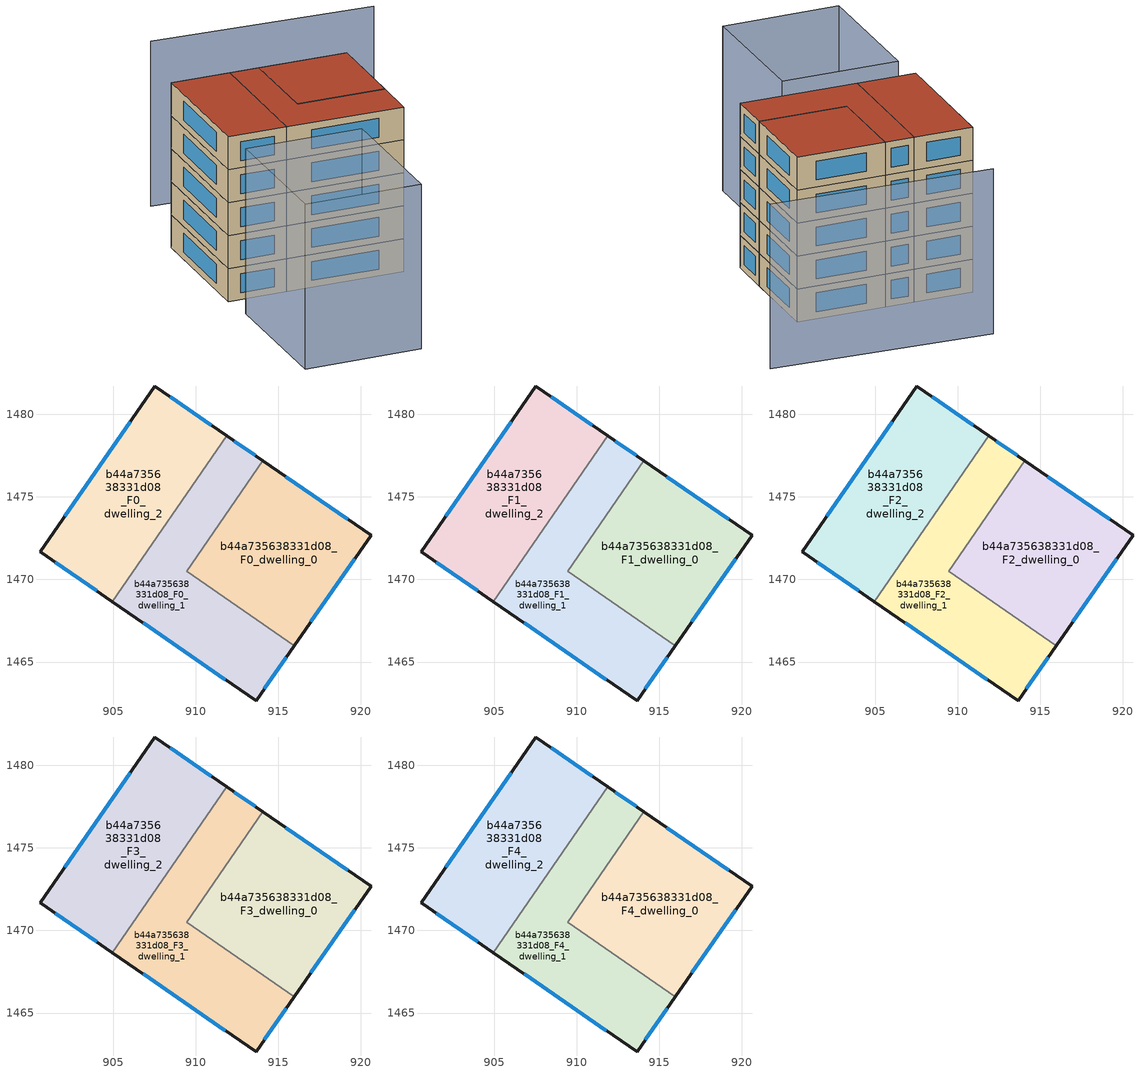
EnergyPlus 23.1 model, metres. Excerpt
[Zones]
b44a735638331d08_F0_dwelling_0
 floor ground (EU_floor_Construction): 920.61,1472.68 915.97,1466 909.44,1470.5 914.06,1477.19 z0
 wall outside (EU_wall_Construction): 915.97,1466 920.61,1472.68 914.06,1477.19 z0:3
 wall to b44a735638331d08_F0_dwelling_1 (EU_wall_Construction): 914.06,1477.19 909.44,1470.5 915.97,1466 z0:3
 window (EU_Window_Construction): 919.2,1473.64 915.46,1476.22 / 916.96,1467.43 919.61,1471.25 z0.64:2.36
b44a735638331d08_F0_dwelling_1
 floor ground (EU_floor_Construction): 914.06,1477.19 909.44,1470.5 915.97,1466 913.65,1462.66 904.95,1468.66 911.88,1478.7 z0
 wall outside (EU_wall_Construction): 904.95,1468.66 913.65,1462.66 915.97,1466 / 914.06,1477.19 911.88,1478.7 z0:3
 wall to b44a735638331d08_F0_dwelling_2 (EU_wall_Construction): 911.88,1478.7 904.95,1468.66 z0:3
 window (EU_Window_Construction): 914.15,1463.37 915.47,1465.28 / 906.81,1467.37 911.79,1463.94 / 913.59,1477.51 912.34,1478.37 z0.64:2.36
b44a735638331d08_F0_dwelling_2
 floor ground (EU_floor_Construction): 911.88,1478.7 904.95,1468.66 900.58,1471.67 907.53,1481.69 z0
 wall outside (EU_wall_Construction): 911.88,1478.7 907.53,1481.69 900.58,1471.67 904.95,1468.66 z0:3
 window (EU_Window_Construction): 901.51,1471.03 904.01,1469.3 / 906.04,1479.54 902.07,1473.82 / 910.94,1479.34 908.46,1481.05 z0.64:2.36
b44a735638331d08_F1_dwelling_0
 floor to b44a735638331d08_F0_dwelling_0 (EU_floor_Construction): 920.61,1472.68 915.97,1466 909.44,1470.5 914.06,1477.19 z3
 wall outside (EU_wall_Construction): 915.97,1466 920.61,1472.68 914.06,1477.19 z3:6
 wall to b44a735638331d08_F1_dwelling_1 (EU_wall_Construction): 914.06,1477.19 909.44,1470.5 915.97,1466 z3:6
 window (EU_Window_Construction): 919.2,1473.64 915.46,1476.22 / 916.96,1467.43 919.61,1471.25 z3.64:5.36
b44a735638331d08_F1_dwelling_1
 floor to b44a735638331d08_F0_dwelling_1 (EU_floor_Construction): 914.06,1477.19 909.44,1470.5 915.97,1466 913.65,1462.66 904.95,1468.66 911.88,1478.7 z3
 wall outside (EU_wall_Construction): 904.95,1468.66 913.65,1462.66 915.97,1466 / 914.06,1477.19 911.88,1478.7 z3:6
 wall to b44a735638331d08_F1_dwelling_2 (EU_wall_Construction): 911.88,1478.7 904.95,1468.66 z3:6
 window (EU_Window_Construction): 914.15,1463.37 915.47,1465.28 / 906.81,1467.37 911.79,1463.94 / 913.59,1477.51 912.34,1478.37 z3.64:5.36
b44a735638331d08_F1_dwelling_2
 floor to b44a735638331d08_F0_dwelling_2 (EU_floor_Construction): 911.88,1478.7 904.95,1468.66 900.58,1471.67 907.53,1481.69 z3
 wall outside (EU_wall_Construction): 911.88,1478.7 907.53,1481.69 900.58,1471.67 904.95,1468.66 z3:6
 window (EU_Window_Construction): 901.51,1471.03 904.01,1469.3 / 906.04,1479.54 902.07,1473.82 / 910.94,1479.34 908.46,1481.05 z3.64:5.36
b44a735638331d08_F2_dwelling_0
 floor to b44a735638331d08_F1_dwelling_0 (EU_floor_Construction): 920.61,1472.68 915.97,1466 909.44,1470.5 914.06,1477.19 z6
 wall outside (EU_wall_Construction): 915.97,1466 920.61,1472.68 914.06,1477.19 z6:9
 wall to b44a735638331d08_F2_dwelling_1 (EU_wall_Construction): 914.06,1477.19 909.44,1470.5 915.97,1466 z6:9
 window (EU_Window_Construction): 919.2,1473.64 915.46,1476.22 / 916.96,1467.43 919.61,1471.25 z6.64:8.36
b44a735638331d08_F2_dwelling_1
 floor to b44a735638331d08_F1_dwelling_1 (EU_floor_Construction): 914.06,1477.19 909.44,1470.5 915.97,1466 913.65,1462.66 904.95,1468.66 911.88,1478.7 z6
 wall outside (EU_wall_Construction): 904.95,1468.66 913.65,1462.66 915.97,1466 / 914.06,1477.19 911.88,1478.7 z6:9
 wall to b44a735638331d08_F2_dwelling_2 (EU_wall_Construction): 911.88,1478.7 904.95,1468.66 z6:9
 window (EU_Window_Construction): 914.15,1463.37 915.47,1465.28 / 906.81,1467.37 911.79,1463.94 / 913.59,1477.51 912.34,1478.37 z6.64:8.36
b44a735638331d08_F2_dwelling_2
 floor to b44a735638331d08_F1_dwelling_2 (EU_floor_Construction): 911.88,1478.7 904.95,1468.66 900.58,1471.67 907.53,1481.69 z6
 wall outside (EU_wall_Construction): 911.88,1478.7 907.53,1481.69 900.58,1471.67 904.95,1468.66 z6:9
 window (EU_Window_Construction): 901.51,1471.03 904.01,1469.3 / 906.04,1479.54 902.07,1473.82 / 910.94,1479.34 908.46,1481.05 z6.64:8.36
b44a735638331d08_F3_dwelling_0
 floor to b44a735638331d08_F2_dwelling_0 (EU_floor_Construction): 920.61,1472.68 915.97,1466 909.44,1470.5 914.06,1477.19 z9
 wall outside (EU_wall_Construction): 915.97,1466 920.61,1472.68 914.06,1477.19 z9:12
 wall to b44a735638331d08_F3_dwelling_1 (EU_wall_Construction): 914.06,1477.19 909.44,1470.5 915.97,1466 z9:12
 window (EU_Window_Construction): 919.2,1473.64 915.46,1476.22 / 916.96,1467.43 919.61,1471.25 z9.64:11.36
b44a735638331d08_F3_dwelling_1
 floor to b44a735638331d08_F2_dwelling_1 (EU_floor_Construction): 914.06,1477.19 909.44,1470.5 915.97,1466 913.65,1462.66 904.95,1468.66 911.88,1478.7 z9
 wall outside (EU_wall_Construction): 904.95,1468.66 913.65,1462.66 915.97,1466 / 914.06,1477.19 911.88,1478.7 z9:12
 wall to b44a735638331d08_F3_dwelling_2 (EU_wall_Construction): 911.88,1478.7 904.95,1468.66 z9:12
 window (EU_Window_Construction): 914.15,1463.37 915.47,1465.28 / 906.81,1467.37 911.79,1463.94 / 913.59,1477.51 912.34,1478.37 z9.64:11.36
b44a735638331d08_F3_dwelling_2
 floor to b44a735638331d08_F2_dwelling_2 (EU_floor_Construction): 911.88,1478.7 904.95,1468.66 900.58,1471.67 907.53,1481.69 z9
 wall outside (EU_wall_Construction): 911.88,1478.7 907.53,1481.69 900.58,1471.67 904.95,1468.66 z9:12
 window (EU_Window_Construction): 901.51,1471.03 904.01,1469.3 / 906.04,1479.54 902.07,1473.82 / 910.94,1479.34 908.46,1481.05 z9.64:11.36
b44a735638331d08_F4_dwelling_0
 floor to b44a735638331d08_F3_dwelling_0 (EU_floor_Construction): 920.61,1472.68 915.97,1466 909.44,1470.5 914.06,1477.19 z12
 wall outside (EU_wall_Construction): 915.97,1466 920.61,1472.68 914.06,1477.19 z12:15
 wall to b44a735638331d08_F4_dwelling_1 (EU_wall_Construction): 914.06,1477.19 909.44,1470.5 915.97,1466 z12:15
 window (EU_Window_Construction): 919.2,1473.64 915.46,1476.22 / 916.96,1467.43 919.61,1471.25 z12.64:14.36
 roof outside (EU_roof_Construction): 915.97,1466 920.61,1472.68 914.06,1477.19 909.44,1470.5 z15
b44a735638331d08_F4_dwelling_1
 floor to b44a735638331d08_F3_dwelling_1 (EU_floor_Construction): 914.06,1477.19 909.44,1470.5 915.97,1466 913.65,1462.66 904.95,1468.66 911.88,1478.7 z12
 wall outside (EU_wall_Construction): 904.95,1468.66 913.65,1462.66 915.97,1466 / 914.06,1477.19 911.88,1478.7 z12:15
 wall to b44a735638331d08_F4_dwelling_2 (EU_wall_Construction): 911.88,1478.7 904.95,1468.66 z12:15
 window (EU_Window_Construction): 914.15,1463.37 915.47,1465.28 / 906.81,1467.37 911.79,1463.94 / 913.59,1477.51 912.34,1478.37 z12.64:14.36
 roof outside (EU_roof_Construction): 913.65,1462.66 915.97,1466 909.44,1470.5 914.06,1477.19 911.88,1478.7 904.95,1468.66 z15
b44a735638331d08_F4_dwelling_2
 floor to b44a735638331d08_F3_dwelling_2 (EU_floor_Construction): 911.88,1478.7 904.95,1468.66 900.58,1471.67 907.53,1481.69 z12
 wall outside (EU_wall_Construction): 911.88,1478.7 907.53,1481.69 900.58,1471.67 904.95,1468.66 z12:15
 window (EU_Window_Construction): 901.51,1471.03 904.01,1469.3 / 906.04,1479.54 902.07,1473.82 / 910.94,1479.34 908.46,1481.05 z12.64:14.36
 roof outside (EU_roof_Construction): 904.95,1468.66 911.88,1478.7 907.53,1481.69 900.58,1471.67 z15
shading: 930.04,1475.98 913.91,1487.75 / 907.97,1463.21 900.9,1452.86 / 900.9,1452.86 892.23,1458.78 / 892.23,1458.78 899.3,1469.14 / 899.3,1469.14 907.97,1463.21 z0:15
[Building]
EU S2 Campaign: North Axis=0; Terrain=City; Solar Distribution=FullExterior
[Site:Location]
Yerevan-Zvartnots.Intl.AP: Latitude=40.15; Longitude=44.383; Time Zone=4; Elevation=854
[SizingPeriod:WeatherFileDays]
AnnualSizingPeriod: Begin Month=1; Begin Day of Month=1; End Month=12; End Day of Month=31; Day of Week for Start Day=Monday; Use Weather File Daylight Saving Period=No; Use Weather File Rain and Snow Indicators=No
[MATERIAL]
EU_InternalMass_Material: Roughness=MediumRough; Thickness=0.1; Conductivity=1; Density=1800; Specific Heat=900; Thermal Absorptance=0.9; Solar Absorptance=0.7; Visible Absorptance=0.7
[MATERIAL:NOMASS] Roughness=MediumRough; Thermal Absorptance=0.9; Solar Absorptance=0.7; Visible Absorptance=0.7
Name | Thermal Resistance
EU_wall_NoMass | 1.05043
EU_roof_NoMass | 1.45357
EU_floor_NoMass | 0.478065
[WINDOWMATERIAL:SIMPLEGLAZINGSYSTEM]
EU_Window_SimpleGlazing: UFactor=2.5566; Solar Heat Gain Coefficient=0.75; Visible Transmittance=0.75
[CONSTRUCTION]
EU_wall_Construction: EU_wall_NoMass
EU_roof_Construction: EU_roof_NoMass
EU_floor_Construction: EU_floor_NoMass
EU_Window_Construction: EU_Window_SimpleGlazing
EU_InternalMass_Construction: EU_InternalMass_Material
[ZONE] Type=1; Multiplier=1; Ceiling Height=autocalculate; Floor Area=autocalculate; Part of Total Floor Area=Yes
Name | Volume
b44a735638331d08_F0_dwelling_0; b44a735638331d08_F1_dwelling_0; b44a735638331d08_F2_dwelling_0; b44a735638331d08_F3_dwelling_0; b44a735638331d08_F4_dwelling_0 | 193.683
b44a735638331d08_F0_dwelling_1; b44a735638331d08_F1_dwelling_1; b44a735638331d08_F2_dwelling_1; b44a735638331d08_F3_dwelling_1; b44a735638331d08_F4_dwelling_1 | 193.701
b44a735638331d08_F0_dwelling_2 | 193.718
b44a735638331d08_F1_dwelling_2; b44a735638331d08_F2_dwelling_2; b44a735638331d08_F3_dwelling_2; b44a735638331d08_F4_dwelling_2 | 193.719
[INTERNALMASS] Construction=EU_InternalMass_Construction
Name | Zone or ZoneList | Surface Area
b44a735638331d08_F0_dwelling_0_EU_InternalMass | b44a735638331d08_F0_dwelling_0 | 64.5611
b44a735638331d08_F0_dwelling_1_EU_InternalMass | b44a735638331d08_F0_dwelling_1 | 64.567
b44a735638331d08_F0_dwelling_2_EU_InternalMass | b44a735638331d08_F0_dwelling_2 | 64.5728
b44a735638331d08_F1_dwelling_0_EU_InternalMass | b44a735638331d08_F1_dwelling_0 | 64.5611
b44a735638331d08_F1_dwelling_1_EU_InternalMass | b44a735638331d08_F1_dwelling_1 | 64.567
b44a735638331d08_F1_dwelling_2_EU_InternalMass | b44a735638331d08_F1_dwelling_2 | 64.5728
b44a735638331d08_F2_dwelling_0_EU_InternalMass | b44a735638331d08_F2_dwelling_0 | 64.5611
b44a735638331d08_F2_dwelling_1_EU_InternalMass | b44a735638331d08_F2_dwelling_1 | 64.567
b44a735638331d08_F2_dwelling_2_EU_InternalMass | b44a735638331d08_F2_dwelling_2 | 64.5728
b44a735638331d08_F3_dwelling_0_EU_InternalMass | b44a735638331d08_F3_dwelling_0 | 64.5611
b44a735638331d08_F3_dwelling_1_EU_InternalMass | b44a735638331d08_F3_dwelling_1 | 64.567
b44a735638331d08_F3_dwelling_2_EU_InternalMass | b44a735638331d08_F3_dwelling_2 | 64.5728
b44a735638331d08_F4_dwelling_0_EU_InternalMass | b44a735638331d08_F4_dwelling_0 | 64.5611
b44a735638331d08_F4_dwelling_1_EU_InternalMass | b44a735638331d08_F4_dwelling_1 | 64.567
b44a735638331d08_F4_dwelling_2_EU_InternalMass | b44a735638331d08_F4_dwelling_2 | 64.5728
[OTHEREQUIPMENT] Fuel Type=Electricity; Design Level Calculation Method=Watts/Area; Power per Zone Floor Area=1; Fraction Latent=0; Fraction Radiant=0; Fraction Lost=0; Carbon Dioxide Generation Rate=0; EndUse Subcategory=EU_Step8_InternalGains
Name | Zone or ZoneList or Space or SpaceList | Schedule
EU_Step8_InternalGain_b44a735638331d08_F0_dwelling_0_f000 | b44a735638331d08_F0_dwelling_0 | EU_Step8_GainSchedule_b44a735638331d08_F0_dwelling_0_f000
EU_Step8_InternalGain_b44a735638331d08_F0_dwelling_1_f000 | b44a735638331d08_F0_dwelling_1 | EU_Step8_GainSchedule_b44a735638331d08_F0_dwelling_1_f000
EU_Step8_InternalGain_b44a735638331d08_F0_dwelling_2_f000 | b44a735638331d08_F0_dwelling_2 | EU_Step8_GainSchedule_b44a735638331d08_F0_dwelling_2_f000
EU_Step8_InternalGain_b44a735638331d08_F1_dwelling_0_f000 | b44a735638331d08_F1_dwelling_0 | EU_Step8_GainSchedule_b44a735638331d08_F1_dwelling_0_f000
EU_Step8_InternalGain_b44a735638331d08_F1_dwelling_1_f000 | b44a735638331d08_F1_dwelling_1 | EU_Step8_GainSchedule_b44a735638331d08_F1_dwelling_1_f000
EU_Step8_InternalGain_b44a735638331d08_F1_dwelling_2_f000 | b44a735638331d08_F1_dwelling_2 | EU_Step8_GainSchedule_b44a735638331d08_F1_dwelling_2_f000
EU_Step8_InternalGain_b44a735638331d08_F2_dwelling_0_f000 | b44a735638331d08_F2_dwelling_0 | EU_Step8_GainSchedule_b44a735638331d08_F2_dwelling_0_f000
EU_Step8_InternalGain_b44a735638331d08_F2_dwelling_1_f000 | b44a735638331d08_F2_dwelling_1 | EU_Step8_GainSchedule_b44a735638331d08_F2_dwelling_1_f000
EU_Step8_InternalGain_b44a735638331d08_F2_dwelling_2_f000 | b44a735638331d08_F2_dwelling_2 | EU_Step8_GainSchedule_b44a735638331d08_F2_dwelling_2_f000
EU_Step8_InternalGain_b44a735638331d08_F3_dwelling_0_f000 | b44a735638331d08_F3_dwelling_0 | EU_Step8_GainSchedule_b44a735638331d08_F3_dwelling_0_f000
EU_Step8_InternalGain_b44a735638331d08_F3_dwelling_1_f000 | b44a735638331d08_F3_dwelling_1 | EU_Step8_GainSchedule_b44a735638331d08_F3_dwelling_1_f000
EU_Step8_InternalGain_b44a735638331d08_F3_dwelling_2_f000 | b44a735638331d08_F3_dwelling_2 | EU_Step8_GainSchedule_b44a735638331d08_F3_dwelling_2_f000
EU_Step8_InternalGain_b44a735638331d08_F4_dwelling_0_f000 | b44a735638331d08_F4_dwelling_0 | EU_Step8_GainSchedule_b44a735638331d08_F4_dwelling_0_f000
EU_Step8_InternalGain_b44a735638331d08_F4_dwelling_1_f000 | b44a735638331d08_F4_dwelling_1 | EU_Step8_GainSchedule_b44a735638331d08_F4_dwelling_1_f000
EU_Step8_InternalGain_b44a735638331d08_F4_dwelling_2_f000 | b44a735638331d08_F4_dwelling_2 | EU_Step8_GainSchedule_b44a735638331d08_F4_dwelling_2_f000
[ZONEVENTILATION:DESIGNFLOWRATE] Schedule=EU_AlwaysOn; Design Flow Rate Calculation Method=AirChanges/Hour; Air Changes per Hour=0.557805; Ventilation Type=Natural; Fan Pressure Rise=0; Fan Total Efficiency=1; Constant Term Coefficient=1; Temperature Term Coefficient=0; Velocity Term Coefficient=0; Velocity Squared Term Coefficient=0; Minimum Indoor Temperature=-100; Maximum Indoor Temperature=100; Delta Temperature=-100; Minimum Outdoor Temperature=-100; Maximum Outdoor Temperature=100; Maximum Wind Speed=40
Name | Zone or ZoneList or Space or SpaceList
EU_ConstantAir_b44a735638331d08_F0_dwelling_0 | b44a735638331d08_F0_dwelling_0
EU_ConstantAir_b44a735638331d08_F0_dwelling_1 | b44a735638331d08_F0_dwelling_1
EU_ConstantAir_b44a735638331d08_F0_dwelling_2 | b44a735638331d08_F0_dwelling_2
EU_ConstantAir_b44a735638331d08_F1_dwelling_0 | b44a735638331d08_F1_dwelling_0
EU_ConstantAir_b44a735638331d08_F1_dwelling_1 | b44a735638331d08_F1_dwelling_1
EU_ConstantAir_b44a735638331d08_F1_dwelling_2 | b44a735638331d08_F1_dwelling_2
EU_ConstantAir_b44a735638331d08_F2_dwelling_0 | b44a735638331d08_F2_dwelling_0
EU_ConstantAir_b44a735638331d08_F2_dwelling_1 | b44a735638331d08_F2_dwelling_1
EU_ConstantAir_b44a735638331d08_F2_dwelling_2 | b44a735638331d08_F2_dwelling_2
EU_ConstantAir_b44a735638331d08_F3_dwelling_0 | b44a735638331d08_F3_dwelling_0
EU_ConstantAir_b44a735638331d08_F3_dwelling_1 | b44a735638331d08_F3_dwelling_1
EU_ConstantAir_b44a735638331d08_F3_dwelling_2 | b44a735638331d08_F3_dwelling_2
EU_ConstantAir_b44a735638331d08_F4_dwelling_0 | b44a735638331d08_F4_dwelling_0
EU_ConstantAir_b44a735638331d08_F4_dwelling_1 | b44a735638331d08_F4_dwelling_1
EU_ConstantAir_b44a735638331d08_F4_dwelling_2 | b44a735638331d08_F4_dwelling_2
[HVACTEMPLATE:THERMOSTAT] Constant Heating Setpoint=20; Constant Cooling Setpoint=50
EU_HeatOnly_b44a735638331d08_F0_dwelling_0; EU_HeatOnly_b44a735638331d08_F0_dwelling_1; EU_HeatOnly_b44a735638331d08_F0_dwelling_2; EU_HeatOnly_b44a735638331d08_F1_dwelling_0; EU_HeatOnly_b44a735638331d08_F1_dwelling_1; EU_HeatOnly_b44a735638331d08_F1_dwelling_2; EU_HeatOnly_b44a735638331d08_F2_dwelling_0; EU_HeatOnly_b44a735638331d08_F2_dwelling_1; EU_HeatOnly_b44a735638331d08_F2_dwelling_2; EU_HeatOnly_b44a735638331d08_F3_dwelling_0; EU_HeatOnly_b44a735638331d08_F3_dwelling_1; EU_HeatOnly_b44a735638331d08_F3_dwelling_2; EU_HeatOnly_b44a735638331d08_F4_dwelling_0; EU_HeatOnly_b44a735638331d08_F4_dwelling_1; EU_HeatOnly_b44a735638331d08_F4_dwelling_2
[HVACTEMPLATE:ZONE:IDEALLOADSAIRSYSTEM] System Availability Schedule=EU_AlwaysOn; Maximum Heating Supply Air Temperature=50; Minimum Cooling Supply Air Temperature=13; Maximum Heating Supply Air Humidity Ratio=0.0156; Minimum Cooling Supply Air Humidity Ratio=0.0077; Heating Limit=NoLimit; Cooling Limit=NoLimit; Heating Availability Schedule=EU_AlwaysOn; Cooling Availability Schedule=EU_CoolingOff; Dehumidification Control Type=ConstantSensibleHeatRatio; Cooling Sensible Heat Ratio=0.7; Dehumidification Setpoint=60; Humidification Control Type=None; Humidification Setpoint=30; Outdoor Air Method=None; Outdoor Air Flow Rate per Person=0.00944; Outdoor Air Flow Rate per Zone Floor Area=0; Outdoor Air Flow Rate per Zone=0; Demand Controlled Ventilation Type=None; Outdoor Air Economizer Type=NoEconomizer; Heat Recovery Type=None; Sensible Heat Recovery Effectiveness=0.7; Latent Heat Recovery Effectiveness=0.65
Name | Template Thermostat
b44a735638331d08_F0_dwelling_0 | EU_HeatOnly_b44a735638331d08_F0_dwelling_0
b44a735638331d08_F0_dwelling_1 | EU_HeatOnly_b44a735638331d08_F0_dwelling_1
b44a735638331d08_F0_dwelling_2 | EU_HeatOnly_b44a735638331d08_F0_dwelling_2
b44a735638331d08_F1_dwelling_0 | EU_HeatOnly_b44a735638331d08_F1_dwelling_0
b44a735638331d08_F1_dwelling_1 | EU_HeatOnly_b44a735638331d08_F1_dwelling_1
b44a735638331d08_F1_dwelling_2 | EU_HeatOnly_b44a735638331d08_F1_dwelling_2
b44a735638331d08_F2_dwelling_0 | EU_HeatOnly_b44a735638331d08_F2_dwelling_0
b44a735638331d08_F2_dwelling_1 | EU_HeatOnly_b44a735638331d08_F2_dwelling_1
b44a735638331d08_F2_dwelling_2 | EU_HeatOnly_b44a735638331d08_F2_dwelling_2
b44a735638331d08_F3_dwelling_0 | EU_HeatOnly_b44a735638331d08_F3_dwelling_0
b44a735638331d08_F3_dwelling_1 | EU_HeatOnly_b44a735638331d08_F3_dwelling_1
b44a735638331d08_F3_dwelling_2 | EU_HeatOnly_b44a735638331d08_F3_dwelling_2
b44a735638331d08_F4_dwelling_0 | EU_HeatOnly_b44a735638331d08_F4_dwelling_0
b44a735638331d08_F4_dwelling_1 | EU_HeatOnly_b44a735638331d08_F4_dwelling_1
b44a735638331d08_F4_dwelling_2 | EU_HeatOnly_b44a735638331d08_F4_dwelling_2
[SIZING:ZONE] Zone Cooling Design Supply Air Temperature Input Method=SupplyAirTemperature; Zone Cooling Design Supply Air Temperature=13; Zone Heating Design Supply Air Temperature Input Method=SupplyAirTemperature; Zone Heating Design Supply Air Temperature=50; Zone Cooling Design Supply Air Humidity Ratio=0.008; Zone Heating Design Supply Air Humidity Ratio=0.008; Cooling Design Air Flow Method=DesignDay; Cooling Design Air Flow Rate=0; Cooling Minimum Air Flow per Zone Floor Area=0.000762; Cooling Minimum Air Flow=0; Cooling Minimum Air Flow Fraction=0.2; Heating Design Air Flow Method=DesignDay; Heating Design Air Flow Rate=0; Heating Maximum Air Flow per Zone Floor Area=0.002032; Heating Maximum Air Flow=0.141576; Heating Maximum Air Flow Fraction=0.3; Account for Dedicated Outdoor Air System=No; Dedicated Outdoor Air System Control Strategy=NeutralSupplyAir; Dedicated Outdoor Air Low Setpoint Temperature for Design=autosize; Dedicated Outdoor Air High Setpoint Temperature for Design=autosize; Zone Load Sizing Method=Sensible Load Only No Latent Load; Zone Latent Cooling Design Supply Air Humidity Ratio Input Method=HumidityRatioDifference; Zone Cooling Design Supply Air Humidity Ratio Difference=0.005; Zone Latent Heating Design Supply Air Humidity Ratio Input Method=HumidityRatioDifference; Zone Humidification Design Supply Air Humidity Ratio Difference=0.005
b44a735638331d08_F0_dwelling_0; b44a735638331d08_F0_dwelling_1; b44a735638331d08_F0_dwelling_2; b44a735638331d08_F1_dwelling_0; b44a735638331d08_F1_dwelling_1; b44a735638331d08_F1_dwelling_2; b44a735638331d08_F2_dwelling_0; b44a735638331d08_F2_dwelling_1; b44a735638331d08_F2_dwelling_2; b44a735638331d08_F3_dwelling_0; b44a735638331d08_F3_dwelling_1; b44a735638331d08_F3_dwelling_2; b44a735638331d08_F4_dwelling_0; b44a735638331d08_F4_dwelling_1; b44a735638331d08_F4_dwelling_2
[SCHEDULE:CONSTANT]
Name | Hourly Value
EU_AlwaysOn | 1
EU_CoolingOff | 0
[SCHEDULE:FILE] Column Number=1; Rows to Skip at Top=0; Number of Hours of Data=8760; Column Separator=Comma; Interpolate to Timestep=No; Minutes per Item=60; Adjust Schedule for Daylight Savings=Yes
Name | File
EU_Step8_GainSchedule_b44a735638331d08_F0_dwelling_0_f000 | ../../schedules/b44a735638331d08/b44a735638331d08_F0_dwelling_0_f000_gain.csv
EU_Step8_GainSchedule_b44a735638331d08_F0_dwelling_1_f000 | ../../schedules/b44a735638331d08/b44a735638331d08_F0_dwelling_1_f000_gain.csv
EU_Step8_GainSchedule_b44a735638331d08_F0_dwelling_2_f000 | ../../schedules/b44a735638331d08/b44a735638331d08_F0_dwelling_2_f000_gain.csv
EU_Step8_GainSchedule_b44a735638331d08_F1_dwelling_0_f000 | ../../schedules/b44a735638331d08/b44a735638331d08_F1_dwelling_0_f000_gain.csv
EU_Step8_GainSchedule_b44a735638331d08_F1_dwelling_1_f000 | ../../schedules/b44a735638331d08/b44a735638331d08_F1_dwelling_1_f000_gain.csv
EU_Step8_GainSchedule_b44a735638331d08_F1_dwelling_2_f000 | ../../schedules/b44a735638331d08/b44a735638331d08_F1_dwelling_2_f000_gain.csv
EU_Step8_GainSchedule_b44a735638331d08_F2_dwelling_0_f000 | ../../schedules/b44a735638331d08/b44a735638331d08_F2_dwelling_0_f000_gain.csv
EU_Step8_GainSchedule_b44a735638331d08_F2_dwelling_1_f000 | ../../schedules/b44a735638331d08/b44a735638331d08_F2_dwelling_1_f000_gain.csv
EU_Step8_GainSchedule_b44a735638331d08_F2_dwelling_2_f000 | ../../schedules/b44a735638331d08/b44a735638331d08_F2_dwelling_2_f000_gain.csv
EU_Step8_GainSchedule_b44a735638331d08_F3_dwelling_0_f000 | ../../schedules/b44a735638331d08/b44a735638331d08_F3_dwelling_0_f000_gain.csv
EU_Step8_GainSchedule_b44a735638331d08_F3_dwelling_1_f000 | ../../schedules/b44a735638331d08/b44a735638331d08_F3_dwelling_1_f000_gain.csv
EU_Step8_GainSchedule_b44a735638331d08_F3_dwelling_2_f000 | ../../schedules/b44a735638331d08/b44a735638331d08_F3_dwelling_2_f000_gain.csv
EU_Step8_GainSchedule_b44a735638331d08_F4_dwelling_0_f000 | ../../schedules/b44a735638331d08/b44a735638331d08_F4_dwelling_0_f000_gain.csv
EU_Step8_GainSchedule_b44a735638331d08_F4_dwelling_1_f000 | ../../schedules/b44a735638331d08/b44a735638331d08_F4_dwelling_1_f000_gain.csv
EU_Step8_GainSchedule_b44a735638331d08_F4_dwelling_2_f000 | ../../schedules/b44a735638331d08/b44a735638331d08_F4_dwelling_2_f000_gain.csv
